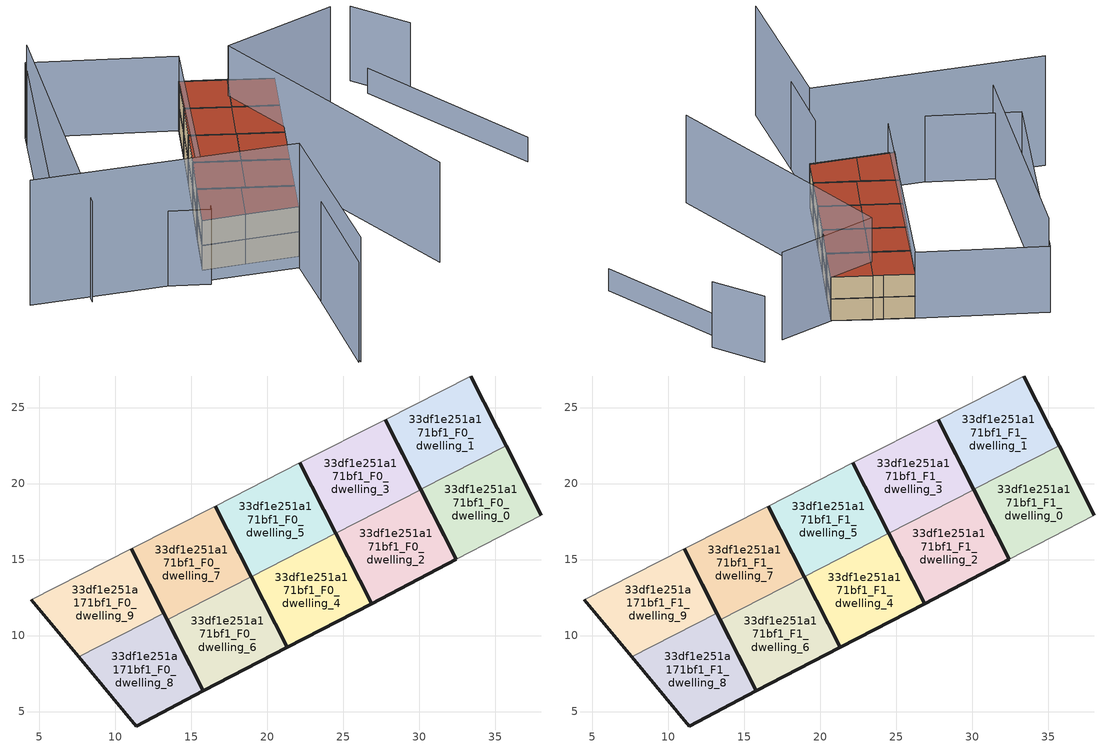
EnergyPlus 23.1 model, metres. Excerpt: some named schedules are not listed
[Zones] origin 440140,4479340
33df1e251a171bf1_F0_dwelling_0
 floor ground (EU_floor_Construction): 38.02,17.91 35.7,22.49 30.08,19.62 32.43,15 z0
 wall outside (EU_wall_Construction): 35.7,22.49 38.02,17.91 / 32.43,15 30.08,19.62 z0:3
 wall to 33df1e251a171bf1_F0_dwelling_1 (EU_wall_Construction): 30.08,19.62 35.7,22.49 z0:3
 wall adiabatic (EU_wall_Construction): 38.02,17.91 32.43,15 z0:3
33df1e251a171bf1_F0_dwelling_1
 floor ground (EU_floor_Construction): 35.7,22.49 35.12,23.64 33.38,27.07 27.74,24.2 30.08,19.62 z0
 wall outside (EU_wall_Construction): 30.08,19.62 27.74,24.2 / 33.38,27.07 35.12,23.64 35.7,22.49 z0:3
 wall adiabatic (EU_wall_Construction): 27.74,24.2 33.38,27.07 z0:3
33df1e251a171bf1_F0_dwelling_2
 floor ground (EU_floor_Construction): 32.43,15 30.09,19.59 24.49,16.74 26.85,12.11 z0
 wall outside (EU_wall_Construction): 30.09,19.59 32.43,15 26.85,12.11 24.49,16.74 z0:3
 wall to 33df1e251a171bf1_F0_dwelling_3 (EU_wall_Construction): 24.49,16.74 30.09,19.59 z0:3
33df1e251a171bf1_F0_dwelling_3
 floor ground (EU_floor_Construction): 30.09,19.59 27.74,24.2 22.14,21.35 24.49,16.74 z0
 wall outside (EU_wall_Construction): 27.74,24.2 30.09,19.59 / 24.49,16.74 22.14,21.35 z0:3
 wall adiabatic (EU_wall_Construction): 22.14,21.35 27.74,24.2 z0:3
33df1e251a171bf1_F0_dwelling_4
 floor ground (EU_floor_Construction): 26.85,12.11 24.51,16.72 18.94,13.88 21.31,9.22 z0
 wall outside (EU_wall_Construction): 24.51,16.72 26.85,12.11 21.31,9.22 18.94,13.88 z0:3
 wall to 33df1e251a171bf1_F0_dwelling_5 (EU_wall_Construction): 18.94,13.88 24.51,16.72 z0:3
33df1e251a171bf1_F0_dwelling_5
 floor ground (EU_floor_Construction): 24.51,16.72 22.14,21.35 16.58,18.52 18.94,13.88 z0
 wall outside (EU_wall_Construction): 22.14,21.35 24.51,16.72 / 18.94,13.88 16.58,18.52 z0:3
 wall adiabatic (EU_wall_Construction): 16.58,18.52 22.14,21.35 z0:3
33df1e251a171bf1_F0_dwelling_6
 floor ground (EU_floor_Construction): 21.31,9.22 18.95,13.86 13.41,11.04 15.8,6.35 z0
 wall outside (EU_wall_Construction): 18.95,13.86 21.31,9.22 15.8,6.35 13.41,11.04 z0:3
 wall to 33df1e251a171bf1_F0_dwelling_7 (EU_wall_Construction): 13.41,11.04 18.95,13.86 z0:3
33df1e251a171bf1_F0_dwelling_7
 floor ground (EU_floor_Construction): 18.95,13.86 16.58,18.52 11.04,15.7 13.41,11.04 z0
 wall outside (EU_wall_Construction): 16.58,18.52 18.95,13.86 / 13.41,11.04 11.04,15.7 z0:3
 wall adiabatic (EU_wall_Construction): 11.04,15.7 16.58,18.52 z0:3
33df1e251a171bf1_F0_dwelling_8
 floor ground (EU_floor_Construction): 15.8,6.35 13.2,11.46 7.58,8.6 11.37,4.05 z0
 wall outside (EU_wall_Construction): 13.2,11.46 15.8,6.35 11.37,4.05 7.58,8.6 z0:3
 wall to 33df1e251a171bf1_F0_dwelling_9 (EU_wall_Construction): 7.58,8.6 13.2,11.46 z0:3
33df1e251a171bf1_F0_dwelling_9
 floor ground (EU_floor_Construction): 13.2,11.46 11.04,15.7 4.46,12.35 7.58,8.6 z0
 wall outside (EU_wall_Construction): 7.58,8.6 4.46,12.35 / 11.04,15.7 13.2,11.46 z0:3
 wall adiabatic (EU_wall_Construction): 4.46,12.35 11.04,15.7 z0:3
33df1e251a171bf1_F1_dwelling_0
 floor to 33df1e251a171bf1_F0_dwelling_0 (EU_floor_Construction): 38.02,17.91 35.7,22.49 30.08,19.62 32.43,15 z3
 wall outside (EU_wall_Construction): 35.7,22.49 38.02,17.91 / 32.43,15 30.08,19.62 z3:6
 wall to 33df1e251a171bf1_F1_dwelling_1 (EU_wall_Construction): 30.08,19.62 35.7,22.49 z3:6
 wall adiabatic (EU_wall_Construction): 38.02,17.91 32.43,15 z3:6
 roof outside (EU_roof_Construction): 35.7,22.49 38.02,17.91 32.43,15 30.08,19.62 z6
33df1e251a171bf1_F1_dwelling_1
 floor to 33df1e251a171bf1_F0_dwelling_1 (EU_floor_Construction): 35.7,22.49 35.12,23.64 33.38,27.07 27.74,24.2 30.08,19.62 z3
 wall outside (EU_wall_Construction): 30.08,19.62 27.74,24.2 / 33.38,27.07 35.12,23.64 35.7,22.49 z3:6
 wall adiabatic (EU_wall_Construction): 27.74,24.2 33.38,27.07 z3:6
 roof outside (EU_roof_Construction): 33.38,27.07 35.12,23.64 35.7,22.49 30.08,19.62 27.74,24.2 z6
33df1e251a171bf1_F1_dwelling_2
 floor to 33df1e251a171bf1_F0_dwelling_2 (EU_floor_Construction): 32.43,15 30.09,19.59 24.49,16.74 26.85,12.11 z3
 wall outside (EU_wall_Construction): 30.09,19.59 32.43,15 26.85,12.11 24.49,16.74 z3:6
 wall to 33df1e251a171bf1_F1_dwelling_3 (EU_wall_Construction): 24.49,16.74 30.09,19.59 z3:6
 roof outside (EU_roof_Construction): 30.09,19.59 32.43,15 26.85,12.11 24.49,16.74 z6
33df1e251a171bf1_F1_dwelling_3
 floor to 33df1e251a171bf1_F0_dwelling_3 (EU_floor_Construction): 30.09,19.59 27.74,24.2 22.14,21.35 24.49,16.74 z3
 wall outside (EU_wall_Construction): 27.74,24.2 30.09,19.59 / 24.49,16.74 22.14,21.35 z3:6
 wall adiabatic (EU_wall_Construction): 22.14,21.35 27.74,24.2 z3:6
 roof outside (EU_roof_Construction): 27.74,24.2 30.09,19.59 24.49,16.74 22.14,21.35 z6
33df1e251a171bf1_F1_dwelling_4
 floor to 33df1e251a171bf1_F0_dwelling_4 (EU_floor_Construction): 26.85,12.11 24.51,16.72 18.94,13.88 21.31,9.22 z3
 wall outside (EU_wall_Construction): 24.51,16.72 26.85,12.11 21.31,9.22 18.94,13.88 z3:6
 wall to 33df1e251a171bf1_F1_dwelling_5 (EU_wall_Construction): 18.94,13.88 24.51,16.72 z3:6
 roof outside (EU_roof_Construction): 24.51,16.72 26.85,12.11 21.31,9.22 18.94,13.88 z6
33df1e251a171bf1_F1_dwelling_5
 floor to 33df1e251a171bf1_F0_dwelling_5 (EU_floor_Construction): 24.51,16.72 22.14,21.35 16.58,18.52 18.94,13.88 z3
 wall outside (EU_wall_Construction): 22.14,21.35 24.51,16.72 / 18.94,13.88 16.58,18.52 z3:6
 wall adiabatic (EU_wall_Construction): 16.58,18.52 22.14,21.35 z3:6
 roof outside (EU_roof_Construction): 22.14,21.35 24.51,16.72 18.94,13.88 16.58,18.52 z6
33df1e251a171bf1_F1_dwelling_6
 floor to 33df1e251a171bf1_F0_dwelling_6 (EU_floor_Construction): 21.31,9.22 18.95,13.86 13.41,11.04 15.8,6.35 z3
 wall outside (EU_wall_Construction): 18.95,13.86 21.31,9.22 15.8,6.35 13.41,11.04 z3:6
 wall to 33df1e251a171bf1_F1_dwelling_7 (EU_wall_Construction): 13.41,11.04 18.95,13.86 z3:6
 roof outside (EU_roof_Construction): 18.95,13.86 21.31,9.22 15.8,6.35 13.41,11.04 z6
33df1e251a171bf1_F1_dwelling_7
 floor to 33df1e251a171bf1_F0_dwelling_7 (EU_floor_Construction): 18.95,13.86 16.58,18.52 11.04,15.7 13.41,11.04 z3
 wall outside (EU_wall_Construction): 16.58,18.52 18.95,13.86 / 13.41,11.04 11.04,15.7 z3:6
 wall adiabatic (EU_wall_Construction): 11.04,15.7 16.58,18.52 z3:6
 roof outside (EU_roof_Construction): 16.58,18.52 18.95,13.86 13.41,11.04 11.04,15.7 z6
33df1e251a171bf1_F1_dwelling_8
 floor to 33df1e251a171bf1_F0_dwelling_8 (EU_floor_Construction): 15.8,6.35 13.2,11.46 7.58,8.6 11.37,4.05 z3
 wall outside (EU_wall_Construction): 13.2,11.46 15.8,6.35 11.37,4.05 7.58,8.6 z3:6
 wall to 33df1e251a171bf1_F1_dwelling_9 (EU_wall_Construction): 7.58,8.6 13.2,11.46 z3:6
 roof outside (EU_roof_Construction): 13.2,11.46 15.8,6.35 11.37,4.05 7.58,8.6 z6
33df1e251a171bf1_F1_dwelling_9
 floor to 33df1e251a171bf1_F0_dwelling_9 (EU_floor_Construction): 13.2,11.46 11.04,15.7 4.46,12.35 7.58,8.6 z3
 wall outside (EU_wall_Construction): 7.58,8.6 4.46,12.35 / 11.04,15.7 13.2,11.46 z3:6
 wall adiabatic (EU_wall_Construction): 4.46,12.35 11.04,15.7 z3:6
 roof outside (EU_roof_Construction): 11.04,15.7 13.2,11.46 7.58,8.6 4.46,12.35 z6
shading: 50.01,7.25 51.12,14.63 / -5.86,24.83 25.6,41.63 / 25.6,41.63 33.38,27.07 / 33.38,27.07 1.92,10.27 / 1.92,10.27 -5.86,24.83 z0:9; -8.7,-11.19 11.31,4.72 / 15.97,-10.32 32.27,20.91 / 32.27,20.91 44.85,14.34 / 24.13,40.85 -6.68,20.42 z0:12; -9.98,26.21 9.01,3.05 / 9.01,3.05 -8.56,-11.37 z0:15; 41.04,-10.09 49.17,11.82 z0:3
[Building]
EU S2 Campaign: North Axis=0; Terrain=City; Solar Distribution=FullExterior
[Site:Location]
Madrid: Latitude=40.5; Longitude=-3.5; Time Zone=1; Elevation=609
[SizingPeriod:WeatherFileDays]
AnnualSizingPeriod: Begin Month=1; Begin Day of Month=1; End Month=12; End Day of Month=31; Day of Week for Start Day=Monday; Use Weather File Daylight Saving Period=No; Use Weather File Rain and Snow Indicators=No
[MATERIAL]
EU_InternalMass_Material: Roughness=MediumRough; Thickness=0.1; Conductivity=1; Density=1800; Specific Heat=900; Thermal Absorptance=0.9; Solar Absorptance=0.7; Visible Absorptance=0.7
[MATERIAL:NOMASS] Roughness=MediumRough; Thermal Absorptance=0.9; Solar Absorptance=0.7; Visible Absorptance=0.7
Name | Thermal Resistance
EU_wall_NoMass | 1.60022
EU_roof_NoMass | 1.57597
EU_floor_NoMass | 0.470652
[CONSTRUCTION]
EU_wall_Construction: EU_wall_NoMass
EU_roof_Construction: EU_roof_NoMass
EU_floor_Construction: EU_floor_NoMass
EU_InternalMass_Construction: EU_InternalMass_Material
[ZONE] Type=1; Multiplier=1; Ceiling Height=autocalculate; Floor Area=autocalculate; Part of Total Floor Area=Yes
Name | Volume
33df1e251a171bf1_F0_dwelling_0; 33df1e251a171bf1_F1_dwelling_0 | 97.5341
33df1e251a171bf1_F0_dwelling_1; 33df1e251a171bf1_F1_dwelling_1 | 97.5337
33df1e251a171bf1_F0_dwelling_2; 33df1e251a171bf1_F1_dwelling_2 | 97.5333
33df1e251a171bf1_F0_dwelling_3; 33df1e251a171bf1_F1_dwelling_3 | 97.5238
33df1e251a171bf1_F0_dwelling_4; 33df1e251a171bf1_F1_dwelling_4 | 97.5146
33df1e251a171bf1_F0_dwelling_5; 33df1e251a171bf1_F1_dwelling_5 | 97.5154
33df1e251a171bf1_F0_dwelling_6; 33df1e251a171bf1_F1_dwelling_6 | 97.5377
33df1e251a171bf1_F0_dwelling_7; 33df1e251a171bf1_F1_dwelling_7 | 97.5348
33df1e251a171bf1_F0_dwelling_8; 33df1e251a171bf1_F1_dwelling_8 | 97.53
33df1e251a171bf1_F0_dwelling_9; 33df1e251a171bf1_F1_dwelling_9 | 97.5363
[INTERNALMASS] Construction=EU_InternalMass_Construction
Name | Zone or ZoneList | Surface Area
33df1e251a171bf1_F0_dwelling_0_EU_InternalMass | 33df1e251a171bf1_F0_dwelling_0 | 32.5114
33df1e251a171bf1_F0_dwelling_1_EU_InternalMass | 33df1e251a171bf1_F0_dwelling_1 | 32.5112
33df1e251a171bf1_F0_dwelling_2_EU_InternalMass | 33df1e251a171bf1_F0_dwelling_2 | 32.5109
33df1e251a171bf1_F0_dwelling_3_EU_InternalMass | 33df1e251a171bf1_F0_dwelling_3 | 32.508
33df1e251a171bf1_F0_dwelling_4_EU_InternalMass | 33df1e251a171bf1_F0_dwelling_4 | 32.5047
33df1e251a171bf1_F0_dwelling_5_EU_InternalMass | 33df1e251a171bf1_F0_dwelling_5 | 32.5053
33df1e251a171bf1_F0_dwelling_6_EU_InternalMass | 33df1e251a171bf1_F0_dwelling_6 | 32.5125
33df1e251a171bf1_F0_dwelling_7_EU_InternalMass | 33df1e251a171bf1_F0_dwelling_7 | 32.5115
33df1e251a171bf1_F0_dwelling_8_EU_InternalMass | 33df1e251a171bf1_F0_dwelling_8 | 32.51
33df1e251a171bf1_F0_dwelling_9_EU_InternalMass | 33df1e251a171bf1_F0_dwelling_9 | 32.512
33df1e251a171bf1_F1_dwelling_0_EU_InternalMass | 33df1e251a171bf1_F1_dwelling_0 | 32.5114
33df1e251a171bf1_F1_dwelling_1_EU_InternalMass | 33df1e251a171bf1_F1_dwelling_1 | 32.5112
33df1e251a171bf1_F1_dwelling_2_EU_InternalMass | 33df1e251a171bf1_F1_dwelling_2 | 32.5109
33df1e251a171bf1_F1_dwelling_3_EU_InternalMass | 33df1e251a171bf1_F1_dwelling_3 | 32.508
33df1e251a171bf1_F1_dwelling_4_EU_InternalMass | 33df1e251a171bf1_F1_dwelling_4 | 32.5047
33df1e251a171bf1_F1_dwelling_5_EU_InternalMass | 33df1e251a171bf1_F1_dwelling_5 | 32.5053
33df1e251a171bf1_F1_dwelling_6_EU_InternalMass | 33df1e251a171bf1_F1_dwelling_6 | 32.5125
33df1e251a171bf1_F1_dwelling_7_EU_InternalMass | 33df1e251a171bf1_F1_dwelling_7 | 32.5115
33df1e251a171bf1_F1_dwelling_8_EU_InternalMass | 33df1e251a171bf1_F1_dwelling_8 | 32.51
33df1e251a171bf1_F1_dwelling_9_EU_InternalMass | 33df1e251a171bf1_F1_dwelling_9 | 32.512
[OTHEREQUIPMENT] Fuel Type=Electricity; Design Level Calculation Method=Watts/Area; Power per Zone Floor Area=1; Fraction Latent=0; Fraction Radiant=0; Fraction Lost=0; Carbon Dioxide Generation Rate=0; EndUse Subcategory=EU_Step8_InternalGains
Name | Zone or ZoneList or Space or SpaceList | Schedule
EU_Step8_InternalGain_33df1e251a171bf1_F0_dwelling_0_f000 | 33df1e251a171bf1_F0_dwelling_0 | EU_Step8_GainSchedule_33df1e251a171bf1_F0_dwelling_0_f000
EU_Step8_InternalGain_33df1e251a171bf1_F0_dwelling_1_f000 | 33df1e251a171bf1_F0_dwelling_1 | EU_Step8_GainSchedule_33df1e251a171bf1_F0_dwelling_1_f000
EU_Step8_InternalGain_33df1e251a171bf1_F0_dwelling_2_f000 | 33df1e251a171bf1_F0_dwelling_2 | EU_Step8_GainSchedule_33df1e251a171bf1_F0_dwelling_2_f000
EU_Step8_InternalGain_33df1e251a171bf1_F0_dwelling_3_f000 | 33df1e251a171bf1_F0_dwelling_3 | EU_Step8_GainSchedule_33df1e251a171bf1_F0_dwelling_3_f000
EU_Step8_InternalGain_33df1e251a171bf1_F0_dwelling_4_f000 | 33df1e251a171bf1_F0_dwelling_4 | EU_Step8_GainSchedule_33df1e251a171bf1_F0_dwelling_4_f000
EU_Step8_InternalGain_33df1e251a171bf1_F0_dwelling_5_f000 | 33df1e251a171bf1_F0_dwelling_5 | EU_Step8_GainSchedule_33df1e251a171bf1_F0_dwelling_5_f000
EU_Step8_InternalGain_33df1e251a171bf1_F0_dwelling_6_f000 | 33df1e251a171bf1_F0_dwelling_6 | EU_Step8_GainSchedule_33df1e251a171bf1_F0_dwelling_6_f000
EU_Step8_InternalGain_33df1e251a171bf1_F0_dwelling_7_f000 | 33df1e251a171bf1_F0_dwelling_7 | EU_Step8_GainSchedule_33df1e251a171bf1_F0_dwelling_7_f000
EU_Step8_InternalGain_33df1e251a171bf1_F0_dwelling_8_f000 | 33df1e251a171bf1_F0_dwelling_8 | EU_Step8_GainSchedule_33df1e251a171bf1_F0_dwelling_8_f000
EU_Step8_InternalGain_33df1e251a171bf1_F0_dwelling_9_f000 | 33df1e251a171bf1_F0_dwelling_9 | EU_Step8_GainSchedule_33df1e251a171bf1_F0_dwelling_9_f000
EU_Step8_InternalGain_33df1e251a171bf1_F1_dwelling_0_f000 | 33df1e251a171bf1_F1_dwelling_0 | EU_Step8_GainSchedule_33df1e251a171bf1_F1_dwelling_0_f000
EU_Step8_InternalGain_33df1e251a171bf1_F1_dwelling_1_f000 | 33df1e251a171bf1_F1_dwelling_1 | EU_Step8_GainSchedule_33df1e251a171bf1_F1_dwelling_1_f000
EU_Step8_InternalGain_33df1e251a171bf1_F1_dwelling_2_f000 | 33df1e251a171bf1_F1_dwelling_2 | EU_Step8_GainSchedule_33df1e251a171bf1_F1_dwelling_2_f000
EU_Step8_InternalGain_33df1e251a171bf1_F1_dwelling_3_f000 | 33df1e251a171bf1_F1_dwelling_3 | EU_Step8_GainSchedule_33df1e251a171bf1_F1_dwelling_3_f000
EU_Step8_InternalGain_33df1e251a171bf1_F1_dwelling_4_f000 | 33df1e251a171bf1_F1_dwelling_4 | EU_Step8_GainSchedule_33df1e251a171bf1_F1_dwelling_4_f000
EU_Step8_InternalGain_33df1e251a171bf1_F1_dwelling_5_f000 | 33df1e251a171bf1_F1_dwelling_5 | EU_Step8_GainSchedule_33df1e251a171bf1_F1_dwelling_5_f000
EU_Step8_InternalGain_33df1e251a171bf1_F1_dwelling_6_f000 | 33df1e251a171bf1_F1_dwelling_6 | EU_Step8_GainSchedule_33df1e251a171bf1_F1_dwelling_6_f000
EU_Step8_InternalGain_33df1e251a171bf1_F1_dwelling_7_f000 | 33df1e251a171bf1_F1_dwelling_7 | EU_Step8_GainSchedule_33df1e251a171bf1_F1_dwelling_7_f000
EU_Step8_InternalGain_33df1e251a171bf1_F1_dwelling_8_f000 | 33df1e251a171bf1_F1_dwelling_8 | EU_Step8_GainSchedule_33df1e251a171bf1_F1_dwelling_8_f000
EU_Step8_InternalGain_33df1e251a171bf1_F1_dwelling_9_f000 | 33df1e251a171bf1_F1_dwelling_9 | EU_Step8_GainSchedule_33df1e251a171bf1_F1_dwelling_9_f000
[ZONEVENTILATION:DESIGNFLOWRATE] Schedule=EU_AlwaysOn; Design Flow Rate Calculation Method=AirChanges/Hour; Air Changes per Hour=0.480704; Ventilation Type=Natural; Fan Pressure Rise=0; Fan Total Efficiency=1; Constant Term Coefficient=1; Temperature Term Coefficient=0; Velocity Term Coefficient=0; Velocity Squared Term Coefficient=0; Minimum Indoor Temperature=-100; Maximum Indoor Temperature=100; Delta Temperature=-100; Minimum Outdoor Temperature=-100; Maximum Outdoor Temperature=100; Maximum Wind Speed=40
Name | Zone or ZoneList or Space or SpaceList
EU_ConstantAir_33df1e251a171bf1_F0_dwelling_0 | 33df1e251a171bf1_F0_dwelling_0
EU_ConstantAir_33df1e251a171bf1_F0_dwelling_1 | 33df1e251a171bf1_F0_dwelling_1
EU_ConstantAir_33df1e251a171bf1_F0_dwelling_2 | 33df1e251a171bf1_F0_dwelling_2
EU_ConstantAir_33df1e251a171bf1_F0_dwelling_3 | 33df1e251a171bf1_F0_dwelling_3
EU_ConstantAir_33df1e251a171bf1_F0_dwelling_4 | 33df1e251a171bf1_F0_dwelling_4
EU_ConstantAir_33df1e251a171bf1_F0_dwelling_5 | 33df1e251a171bf1_F0_dwelling_5
EU_ConstantAir_33df1e251a171bf1_F0_dwelling_6 | 33df1e251a171bf1_F0_dwelling_6
EU_ConstantAir_33df1e251a171bf1_F0_dwelling_7 | 33df1e251a171bf1_F0_dwelling_7
EU_ConstantAir_33df1e251a171bf1_F0_dwelling_8 | 33df1e251a171bf1_F0_dwelling_8
EU_ConstantAir_33df1e251a171bf1_F0_dwelling_9 | 33df1e251a171bf1_F0_dwelling_9
EU_ConstantAir_33df1e251a171bf1_F1_dwelling_0 | 33df1e251a171bf1_F1_dwelling_0
EU_ConstantAir_33df1e251a171bf1_F1_dwelling_1 | 33df1e251a171bf1_F1_dwelling_1
EU_ConstantAir_33df1e251a171bf1_F1_dwelling_2 | 33df1e251a171bf1_F1_dwelling_2
EU_ConstantAir_33df1e251a171bf1_F1_dwelling_3 | 33df1e251a171bf1_F1_dwelling_3
EU_ConstantAir_33df1e251a171bf1_F1_dwelling_4 | 33df1e251a171bf1_F1_dwelling_4
EU_ConstantAir_33df1e251a171bf1_F1_dwelling_5 | 33df1e251a171bf1_F1_dwelling_5
EU_ConstantAir_33df1e251a171bf1_F1_dwelling_6 | 33df1e251a171bf1_F1_dwelling_6
EU_ConstantAir_33df1e251a171bf1_F1_dwelling_7 | 33df1e251a171bf1_F1_dwelling_7
EU_ConstantAir_33df1e251a171bf1_F1_dwelling_8 | 33df1e251a171bf1_F1_dwelling_8
EU_ConstantAir_33df1e251a171bf1_F1_dwelling_9 | 33df1e251a171bf1_F1_dwelling_9
[HVACTEMPLATE:THERMOSTAT] Constant Heating Setpoint=20; Constant Cooling Setpoint=50
EU_HeatOnly_33df1e251a171bf1_F0_dwelling_0; EU_HeatOnly_33df1e251a171bf1_F0_dwelling_1; EU_HeatOnly_33df1e251a171bf1_F0_dwelling_2; EU_HeatOnly_33df1e251a171bf1_F0_dwelling_3; EU_HeatOnly_33df1e251a171bf1_F0_dwelling_4; EU_HeatOnly_33df1e251a171bf1_F0_dwelling_5; EU_HeatOnly_33df1e251a171bf1_F0_dwelling_6; EU_HeatOnly_33df1e251a171bf1_F0_dwelling_7; EU_HeatOnly_33df1e251a171bf1_F0_dwelling_8; EU_HeatOnly_33df1e251a171bf1_F0_dwelling_9; EU_HeatOnly_33df1e251a171bf1_F1_dwelling_0; EU_HeatOnly_33df1e251a171bf1_F1_dwelling_1; EU_HeatOnly_33df1e251a171bf1_F1_dwelling_2; EU_HeatOnly_33df1e251a171bf1_F1_dwelling_3; EU_HeatOnly_33df1e251a171bf1_F1_dwelling_4; EU_HeatOnly_33df1e251a171bf1_F1_dwelling_5; EU_HeatOnly_33df1e251a171bf1_F1_dwelling_6; EU_HeatOnly_33df1e251a171bf1_F1_dwelling_7; EU_HeatOnly_33df1e251a171bf1_F1_dwelling_8; EU_HeatOnly_33df1e251a171bf1_F1_dwelling_9
[HVACTEMPLATE:ZONE:IDEALLOADSAIRSYSTEM] System Availability Schedule=EU_AlwaysOn; Maximum Heating Supply Air Temperature=50; Minimum Cooling Supply Air Temperature=13; Maximum Heating Supply Air Humidity Ratio=0.0156; Minimum Cooling Supply Air Humidity Ratio=0.0077; Heating Limit=NoLimit; Cooling Limit=NoLimit; Heating Availability Schedule=EU_AlwaysOn; Cooling Availability Schedule=EU_CoolingOff; Dehumidification Control Type=ConstantSensibleHeatRatio; Cooling Sensible Heat Ratio=0.7; Dehumidification Setpoint=60; Humidification Control Type=None; Humidification Setpoint=30; Outdoor Air Method=None; Outdoor Air Flow Rate per Person=0.00944; Outdoor Air Flow Rate per Zone Floor Area=0; Outdoor Air Flow Rate per Zone=0; Demand Controlled Ventilation Type=None; Outdoor Air Economizer Type=NoEconomizer; Heat Recovery Type=None; Sensible Heat Recovery Effectiveness=0.7; Latent Heat Recovery Effectiveness=0.65
Name | Template Thermostat
33df1e251a171bf1_F0_dwelling_0 | EU_HeatOnly_33df1e251a171bf1_F0_dwelling_0
33df1e251a171bf1_F0_dwelling_1 | EU_HeatOnly_33df1e251a171bf1_F0_dwelling_1
